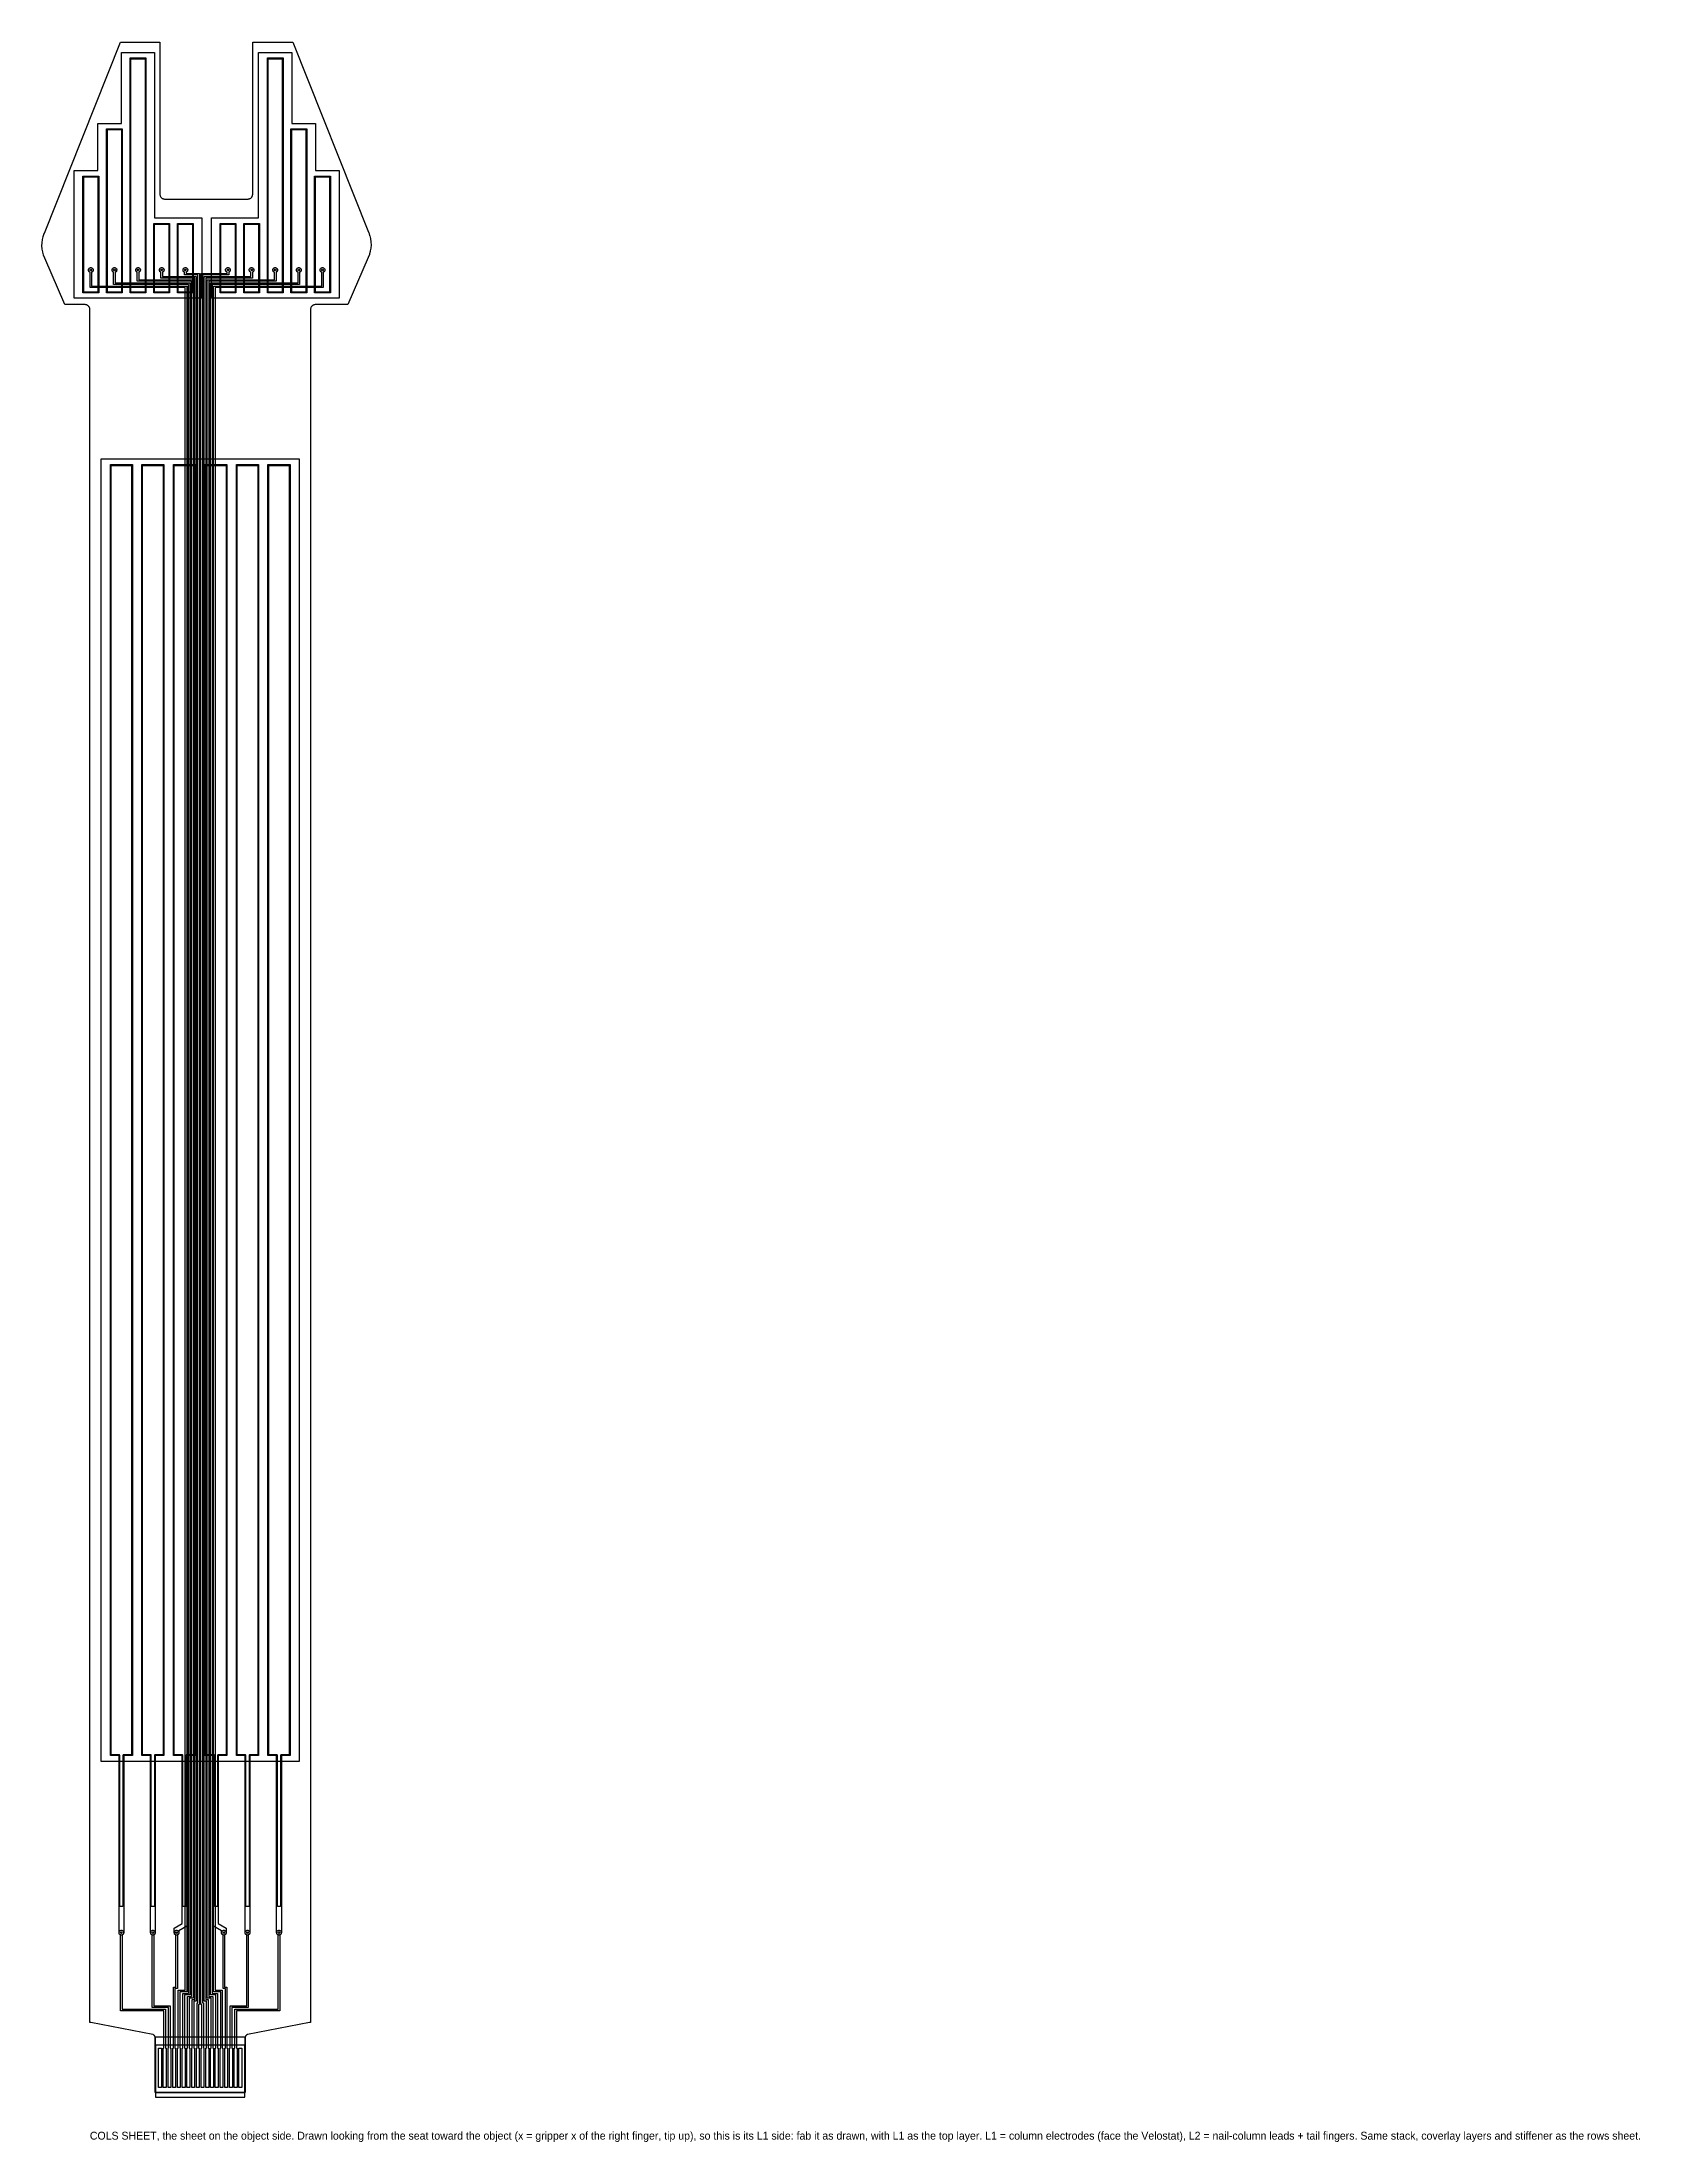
# Model space of a CAD drawing. Header units: millimetres. Extents: x -10 to 91, y -15 to 118.
import ezdxf

# ---------------------------------------------------------------- set-up
doc = ezdxf.new("R2010")
doc.units = ezdxf.units.MM
for name, color, linetype in [('COVERLAY_OPEN_L1', 3, 'Continuous'), ('COVERLAY_OPEN_L2', 4, 'Continuous'), ('CU_L1', 1, 'Continuous'), ('CU_L2', 5, 'Continuous'), ('NOTE', 8, 'Continuous'), ('OUTLINE', 7, 'Continuous'), ('STIFFENER', 8, 'Continuous'), ('VELOSTAT', 2, 'Continuous'), ('VIA', 6, 'Continuous')]:
    doc.layers.add(name, color=color, linetype=linetype)

msp = doc.modelspace()

# ---------------------------------------------------------------- linework, layer by layer
at = {"layer": 'COVERLAY_OPEN_L1'}
for points in [[(-4.85, 117.29), (-3.95, 117.29), (-3.95, 102.49), (-4.85, 102.49), (-4.85, 117.29)], [(3.85, 117.29), (4.75, 117.29), (4.75, 102.49), (3.85, 102.49), (3.85, 117.29)], [(-6.35, 112.79), (-5.45, 112.79), (-5.45, 102.49), (-6.35, 102.49), (-6.35, 112.79)], [(5.35, 112.79), (6.25, 112.79), (6.25, 102.49), (5.35, 102.49), (5.35, 112.79)], [(-7.85, 109.79), (-6.95, 109.79), (-6.95, 102.49), (-7.85, 102.49), (-7.85, 109.79)], [(6.85, 109.79), (7.75, 109.79), (7.75, 102.49), (6.85, 102.49), (6.85, 109.79)], [(-3.35, 106.79), (-2.45, 106.79), (-2.45, 102.49), (-3.35, 102.49), (-3.35, 106.79)], [(-1.85, 106.79), (-0.95, 106.79), (-0.95, 102.49), (-1.85, 102.49), (-1.85, 106.79)], [(0.85, 106.79), (1.75, 106.79), (1.75, 102.49), (0.85, 102.49), (0.85, 106.79)], [(2.35, 106.79), (3.25, 106.79), (3.25, 102.49), (2.35, 102.49), (2.35, 106.79)], [(-5.56, 9.64), (-5.56, 9.64), (-5.56, 9.65), (-5.56, 9.65), (-5.56, 9.66), (-5.57, 9.66), (-5.57, 9.67), (-5.57, 9.67), (-5.57, 9.67), (-5.58, 9.68), (-5.58, 9.68), (-5.59, 9.68), (-5.59, 9.69), (-5.6, 9.69), (-5.6, 9.69), (-5.61, 9.69), (-5.61, 9.69), (-6.11, 9.69), (-6.11, 91.49), (-4.81, 91.49), (-4.81, 9.69), (-5.31, 9.69), (-5.31, 9.69), (-5.32, 9.69), (-5.32, 9.69), (-5.33, 9.69), (-5.33, 9.68), (-5.34, 9.68), (-5.34, 9.68), (-5.35, 9.67), (-5.35, 9.67), (-5.35, 9.67), (-5.35, 9.66), (-5.36, 9.66), (-5.36, 9.65), (-5.36, 9.65), (-5.36, 9.64), (-5.36, 9.64), (-5.36, 0.05), (-5.56, 0.05), (-5.56, 9.64)], [(-3.56, 9.64), (-3.56, 9.64), (-3.56, 9.65), (-3.56, 9.65), (-3.56, 9.66), (-3.57, 9.66), (-3.57, 9.67), (-3.57, 9.67), (-3.57, 9.67), (-3.58, 9.68), (-3.58, 9.68), (-3.59, 9.68), (-3.59, 9.69), (-3.6, 9.69), (-3.6, 9.69), (-3.61, 9.69), (-3.61, 9.69), (-4.11, 9.69), (-4.11, 91.49), (-2.81, 91.49), (-2.81, 9.69), (-3.31, 9.69), (-3.31, 9.69), (-3.32, 9.69), (-3.32, 9.69), (-3.33, 9.69), (-3.33, 9.68), (-3.34, 9.68), (-3.34, 9.68), (-3.35, 9.67), (-3.35, 9.67), (-3.35, 9.67), (-3.35, 9.66), (-3.36, 9.66), (-3.36, 9.65), (-3.36, 9.65), (-3.36, 9.64), (-3.36, 9.64), (-3.36, 0.05), (-3.56, 0.05), (-3.56, 9.64)], [(-1.56, 9.64), (-1.56, 9.64), (-1.56, 9.65), (-1.56, 9.65), (-1.56, 9.66), (-1.57, 9.66), (-1.57, 9.67), (-1.57, 9.67), (-1.57, 9.67), (-1.58, 9.68), (-1.58, 9.68), (-1.59, 9.68), (-1.59, 9.69), (-1.6, 9.69), (-1.6, 9.69), (-1.61, 9.69), (-1.61, 9.69), (-2.11, 9.69), (-2.11, 91.49), (-0.81, 91.49), (-0.81, 9.69), (-1.31, 9.69), (-1.31, 9.69), (-1.32, 9.69), (-1.32, 9.69), (-1.33, 9.69), (-1.33, 9.68), (-1.34, 9.68), (-1.34, 9.68), (-1.35, 9.67), (-1.35, 9.67), (-1.35, 9.67), (-1.35, 9.66), (-1.36, 9.66), (-1.36, 9.65), (-1.36, 9.65), (-1.36, 9.64), (-1.36, 9.64), (-1.36, 0.05), (-1.56, 0.05), (-1.56, 9.64)], [(0.44, 9.64), (0.44, 9.64), (0.44, 9.65), (0.44, 9.65), (0.44, 9.66), (0.43, 9.66), (0.43, 9.67), (0.43, 9.67), (0.43, 9.67), (0.42, 9.68), (0.42, 9.68), (0.41, 9.68), (0.41, 9.69), (0.4, 9.69), (0.4, 9.69), (0.39, 9.69), (0.39, 9.69), (-0.11, 9.69), (-0.11, 91.49), (1.19, 91.49), (1.19, 9.69), (0.69, 9.69), (0.69, 9.69), (0.68, 9.69), (0.68, 9.69), (0.67, 9.69), (0.67, 9.68), (0.66, 9.68), (0.66, 9.68), (0.65, 9.67), (0.65, 9.67), (0.65, 9.67), (0.65, 9.66), (0.64, 9.66), (0.64, 9.65), (0.64, 9.65), (0.64, 9.64), (0.64, 9.64), (0.64, 0.05), (0.44, 0.05), (0.44, 9.64)], [(2.44, 9.64), (2.44, 9.64), (2.44, 9.65), (2.44, 9.65), (2.44, 9.66), (2.43, 9.66), (2.43, 9.67), (2.43, 9.67), (2.43, 9.67), (2.42, 9.68), (2.42, 9.68), (2.41, 9.68), (2.41, 9.69), (2.4, 9.69), (2.4, 9.69), (2.39, 9.69), (2.39, 9.69), (1.89, 9.69), (1.89, 91.49), (3.19, 91.49), (3.19, 9.69), (2.69, 9.69), (2.69, 9.69), (2.68, 9.69), (2.68, 9.69), (2.67, 9.69), (2.67, 9.68), (2.66, 9.68), (2.66, 9.68), (2.65, 9.67), (2.65, 9.67), (2.65, 9.67), (2.65, 9.66), (2.64, 9.66), (2.64, 9.65), (2.64, 9.65), (2.64, 9.64), (2.64, 9.64), (2.64, 0.05), (2.44, 0.05), (2.44, 9.64)], [(4.44, 9.64), (4.44, 9.64), (4.44, 9.65), (4.44, 9.65), (4.44, 9.66), (4.43, 9.66), (4.43, 9.67), (4.43, 9.67), (4.43, 9.67), (4.42, 9.68), (4.42, 9.68), (4.41, 9.68), (4.41, 9.69), (4.4, 9.69), (4.4, 9.69), (4.39, 9.69), (4.39, 9.69), (3.89, 9.69), (3.89, 91.49), (5.19, 91.49), (5.19, 9.69), (4.69, 9.69), (4.69, 9.69), (4.68, 9.69), (4.68, 9.69), (4.67, 9.69), (4.67, 9.68), (4.66, 9.68), (4.66, 9.68), (4.65, 9.67), (4.65, 9.67), (4.65, 9.67), (4.65, 9.66), (4.64, 9.66), (4.64, 9.65), (4.64, 9.65), (4.64, 9.64), (4.64, 9.64), (4.64, 0.05), (4.44, 0.05), (4.44, 9.64)]]:
    msp.add_lwpolyline(points, close=True, dxfattribs=at)
at = {"layer": 'COVERLAY_OPEN_L2'}
msp.add_lwpolyline([(2.38, -12.03), (2.38, -8.73), (-3.3, -8.73), (-3.3, -12.03), (2.38, -12.03)], close=True, dxfattribs=at)
at = {"layer": 'CU_L1'}
for points in [[(-4.9, 102.44), (-4.9, 117.34), (-3.9, 117.34), (-3.9, 102.44), (-4.9, 102.44)], [(3.8, 102.44), (3.8, 117.34), (4.8, 117.34), (4.8, 102.44), (3.8, 102.44)], [(-6.4, 102.44), (-6.4, 112.84), (-5.4, 112.84), (-5.4, 102.44), (-6.4, 102.44)], [(5.3, 102.44), (5.3, 112.84), (6.3, 112.84), (6.3, 102.44), (5.3, 102.44)], [(-7.9, 102.44), (-7.9, 109.84), (-6.9, 109.84), (-6.9, 102.44), (-7.9, 102.44)], [(6.8, 102.44), (6.8, 109.84), (7.8, 109.84), (7.8, 102.44), (6.8, 102.44)], [(-3.4, 102.44), (-3.4, 106.84), (-2.4, 106.84), (-2.4, 102.44), (-3.4, 102.44)], [(-1.9, 102.44), (-1.9, 106.84), (-0.9, 106.84), (-0.9, 102.44), (-1.9, 102.44)], [(0.8, 102.44), (0.8, 106.84), (1.8, 106.84), (1.8, 102.44), (0.8, 102.44)], [(2.3, 102.44), (2.3, 106.84), (3.3, 106.84), (3.3, 102.44), (2.3, 102.44)], [(-5.31, -1.62), (-5.32, -1.64), (-5.32, -1.66), (-5.33, -1.68), (-5.34, -1.69), (-5.35, -1.71), (-5.37, -1.72), (-5.38, -1.73), (-5.4, -1.74), (-5.42, -1.74), (-5.44, -1.75), (-5.46, -1.75), (-5.48, -1.75), (-5.5, -1.74), (-5.52, -1.74), (-5.54, -1.73), (-5.55, -1.72), (-5.57, -1.71), (-5.58, -1.69), (-5.59, -1.68), (-5.6, -1.66), (-5.6, -1.64), (-5.61, -1.62), (-5.61, -1.6), (-5.61, 0), (-5.61, 0.2), (-5.61, 9.64), (-6.16, 9.64), (-6.16, 91.54), (-4.76, 91.54), (-4.76, 9.64), (-5.31, 9.64), (-5.31, 0.2), (-5.31, 0), (-5.31, -1.6), (-5.31, -1.62)], [(-3.31, -1.62), (-3.32, -1.64), (-3.32, -1.66), (-3.33, -1.68), (-3.34, -1.69), (-3.35, -1.71), (-3.37, -1.72), (-3.39, -1.73), (-3.4, -1.74), (-3.42, -1.74), (-3.44, -1.75), (-3.46, -1.75), (-3.48, -1.75), (-3.5, -1.74), (-3.52, -1.74), (-3.54, -1.73), (-3.55, -1.72), (-3.57, -1.71), (-3.58, -1.69), (-3.59, -1.68), (-3.6, -1.66), (-3.6, -1.64), (-3.61, -1.62), (-3.61, -1.6), (-3.61, 0), (-3.61, 0.2), (-3.61, 9.64), (-4.16, 9.64), (-4.16, 91.54), (-2.76, 91.54), (-2.76, 9.64), (-3.31, 9.64), (-3.31, 0.2), (-3.31, 0), (-3.31, -1.6), (-3.31, -1.62)], [(-1.81, -1.62), (-1.82, -1.64), (-1.82, -1.66), (-1.83, -1.68), (-1.84, -1.69), (-1.85, -1.71), (-1.87, -1.72), (-1.89, -1.73), (-1.9, -1.74), (-1.92, -1.74), (-1.94, -1.75), (-1.96, -1.75), (-1.98, -1.75), (-2, -1.74), (-2.02, -1.74), (-2.04, -1.73), (-2.05, -1.72), (-2.07, -1.71), (-2.08, -1.69), (-2.09, -1.68), (-2.1, -1.66), (-2.1, -1.64), (-2.11, -1.62), (-2.11, -1.6), (-2.11, -1.32), (-1.61, -1.02), (-1.61, 0), (-1.61, 0.2), (-1.61, 9.64), (-2.16, 9.64), (-2.16, 91.54), (-0.76, 91.54), (-0.76, 9.64), (-1.31, 9.64), (-1.31, 0.2), (-1.31, 0), (-1.31, -1.18), (-1.81, -1.48), (-1.81, -1.6), (-1.81, -1.62)], [(1.19, -1.62), (1.18, -1.64), (1.18, -1.66), (1.17, -1.68), (1.16, -1.69), (1.15, -1.71), (1.13, -1.72), (1.11, -1.73), (1.1, -1.74), (1.08, -1.74), (1.06, -1.75), (1.04, -1.75), (1.02, -1.75), (1, -1.74), (0.98, -1.74), (0.96, -1.73), (0.95, -1.72), (0.93, -1.71), (0.92, -1.69), (0.91, -1.68), (0.9, -1.66), (0.9, -1.64), (0.89, -1.62), (0.89, -1.6), (0.89, -1.48), (0.39, -1.18), (0.39, 0), (0.39, 0.2), (0.39, 9.64), (-0.16, 9.64), (-0.16, 91.54), (1.24, 91.54), (1.24, 9.64), (0.69, 9.64), (0.69, 0.2), (0.69, 0), (0.69, -1.02), (1.19, -1.32), (1.19, -1.6), (1.19, -1.62)], [(2.69, -1.62), (2.68, -1.64), (2.68, -1.66), (2.67, -1.68), (2.66, -1.69), (2.65, -1.71), (2.63, -1.72), (2.61, -1.73), (2.6, -1.74), (2.58, -1.74), (2.56, -1.75), (2.54, -1.75), (2.52, -1.75), (2.5, -1.74), (2.48, -1.74), (2.46, -1.73), (2.45, -1.72), (2.43, -1.71), (2.42, -1.69), (2.41, -1.68), (2.4, -1.66), (2.4, -1.64), (2.39, -1.62), (2.39, -1.6), (2.39, 0), (2.39, 0.2), (2.39, 9.64), (1.84, 9.64), (1.84, 91.54), (3.24, 91.54), (3.24, 9.64), (2.69, 9.64), (2.69, 0.2), (2.69, 0), (2.69, -1.6), (2.69, -1.62)], [(4.69, -1.62), (4.68, -1.64), (4.68, -1.66), (4.67, -1.68), (4.66, -1.69), (4.65, -1.71), (4.63, -1.72), (4.62, -1.73), (4.6, -1.74), (4.58, -1.74), (4.56, -1.75), (4.54, -1.75), (4.52, -1.75), (4.5, -1.74), (4.48, -1.74), (4.46, -1.73), (4.45, -1.72), (4.43, -1.71), (4.42, -1.69), (4.41, -1.68), (4.4, -1.66), (4.4, -1.64), (4.39, -1.62), (4.39, -1.6), (4.39, 0), (4.39, 0.2), (4.39, 9.64), (3.84, 9.64), (3.84, 91.54), (5.24, 91.54), (5.24, 9.64), (4.69, 9.64), (4.69, 0.2), (4.69, 0), (4.69, -1.6), (4.69, -1.62)]]:
    msp.add_lwpolyline(points, close=True, dxfattribs=at)
at = {"layer": 'CU_L2'}
for points in [[(-1.72, -11.43), (-1.76, -11.43), (-1.86, -11.43), (-1.9, -11.43), (-1.9, -8.93), (-1.86, -8.93), (-1.86, -5.25), (-1.41, -5.25), (-1.41, 0), (-1.41, 102.77), (-7.45, 102.77), (-7.45, 103.75), (-7.46, 103.75), (-7.48, 103.76), (-7.49, 103.77), (-7.51, 103.78), (-7.52, 103.8), (-7.53, 103.81), (-7.54, 103.83), (-7.55, 103.85), (-7.55, 103.87), (-7.55, 103.89), (-7.55, 103.91), (-7.55, 103.93), (-7.54, 103.94), (-7.53, 103.96), (-7.52, 103.98), (-7.51, 103.99), (-7.49, 104.01), (-7.48, 104.02), (-7.46, 104.02), (-7.44, 104.03), (-7.42, 104.04), (-7.4, 104.04), (-7.38, 104.04), (-7.36, 104.03), (-7.35, 104.02), (-7.33, 104.02), (-7.31, 104.01), (-7.3, 103.99), (-7.28, 103.98), (-7.27, 103.96), (-7.26, 103.94), (-7.26, 103.93), (-7.25, 103.91), (-7.25, 103.89), (-7.25, 103.87), (-7.26, 103.85), (-7.26, 103.83), (-7.27, 103.81), (-7.28, 103.8), (-7.3, 103.78), (-7.31, 103.77), (-7.33, 103.76), (-7.35, 103.75), (-7.35, 103.75), (-7.35, 102.87), (-1.31, 102.87), (-1.31, 0), (-1.31, -5.35), (-1.76, -5.35), (-1.76, -8.93), (-1.72, -8.93), (-1.72, -11.43)], [(-1.42, -11.43), (-1.46, -11.43), (-1.56, -11.43), (-1.6, -11.43), (-1.6, -8.93), (-1.56, -8.93), (-1.56, -5.45), (-1.21, -5.45), (-1.21, 0), (-1.21, 102.97), (-5.95, 102.97), (-5.95, 103.75), (-5.96, 103.75), (-5.98, 103.76), (-5.99, 103.77), (-6.01, 103.78), (-6.02, 103.8), (-6.03, 103.81), (-6.04, 103.83), (-6.05, 103.85), (-6.05, 103.87), (-6.05, 103.89), (-6.05, 103.91), (-6.05, 103.93), (-6.04, 103.94), (-6.03, 103.96), (-6.02, 103.98), (-6.01, 103.99), (-5.99, 104.01), (-5.98, 104.02), (-5.96, 104.02), (-5.94, 104.03), (-5.92, 104.04), (-5.9, 104.04), (-5.88, 104.04), (-5.86, 104.03), (-5.85, 104.02), (-5.83, 104.02), (-5.81, 104.01), (-5.8, 103.99), (-5.78, 103.98), (-5.77, 103.96), (-5.76, 103.94), (-5.76, 103.93), (-5.75, 103.91), (-5.75, 103.89), (-5.75, 103.87), (-5.76, 103.85), (-5.76, 103.83), (-5.77, 103.81), (-5.78, 103.8), (-5.8, 103.78), (-5.81, 103.77), (-5.83, 103.76), (-5.85, 103.75), (-5.85, 103.75), (-5.85, 103.07), (-1.11, 103.07), (-1.11, 0), (-1.11, -5.55), (-1.46, -5.55), (-1.46, -8.93), (-1.42, -8.93), (-1.42, -11.43)], [(-1.12, -11.43), (-1.16, -11.43), (-1.26, -11.43), (-1.3, -11.43), (-1.3, -8.93), (-1.26, -8.93), (-1.26, -5.65), (-1.01, -5.65), (-1.01, 0), (-1.01, 103.17), (-4.45, 103.17), (-4.45, 103.75), (-4.46, 103.75), (-4.48, 103.76), (-4.49, 103.77), (-4.51, 103.78), (-4.52, 103.8), (-4.53, 103.81), (-4.54, 103.83), (-4.55, 103.85), (-4.55, 103.87), (-4.55, 103.89), (-4.55, 103.91), (-4.55, 103.93), (-4.54, 103.94), (-4.53, 103.96), (-4.52, 103.98), (-4.51, 103.99), (-4.49, 104.01), (-4.48, 104.02), (-4.46, 104.02), (-4.44, 104.03), (-4.42, 104.04), (-4.4, 104.04), (-4.38, 104.04), (-4.36, 104.03), (-4.35, 104.02), (-4.33, 104.02), (-4.31, 104.01), (-4.3, 103.99), (-4.28, 103.98), (-4.27, 103.96), (-4.26, 103.94), (-4.26, 103.93), (-4.25, 103.91), (-4.25, 103.89), (-4.25, 103.87), (-4.26, 103.85), (-4.26, 103.83), (-4.27, 103.81), (-4.28, 103.8), (-4.3, 103.78), (-4.31, 103.77), (-4.33, 103.76), (-4.35, 103.75), (-4.35, 103.75), (-4.35, 103.27), (-0.91, 103.27), (-0.91, 0), (-0.91, -5.75), (-1.16, -5.75), (-1.16, -8.93), (-1.12, -8.93), (-1.12, -11.43)], [(-0.82, -11.43), (-0.86, -11.43), (-0.96, -11.43), (-1, -11.43), (-1, -8.93), (-0.96, -8.93), (-0.96, -5.85), (-0.81, -5.85), (-0.81, 0), (-0.81, 103.37), (-2.95, 103.37), (-2.95, 103.75), (-2.96, 103.75), (-2.98, 103.76), (-2.99, 103.77), (-3.01, 103.78), (-3.02, 103.8), (-3.03, 103.81), (-3.04, 103.83), (-3.05, 103.85), (-3.05, 103.87), (-3.05, 103.89), (-3.05, 103.91), (-3.05, 103.93), (-3.04, 103.94), (-3.03, 103.96), (-3.02, 103.98), (-3.01, 103.99), (-2.99, 104.01), (-2.98, 104.02), (-2.96, 104.02), (-2.94, 104.03), (-2.92, 104.04), (-2.9, 104.04), (-2.88, 104.04), (-2.86, 104.03), (-2.85, 104.02), (-2.83, 104.02), (-2.81, 104.01), (-2.8, 103.99), (-2.78, 103.98), (-2.77, 103.96), (-2.76, 103.94), (-2.76, 103.93), (-2.75, 103.91), (-2.75, 103.89), (-2.75, 103.87), (-2.76, 103.85), (-2.76, 103.83), (-2.77, 103.81), (-2.78, 103.8), (-2.8, 103.78), (-2.81, 103.77), (-2.83, 103.76), (-2.85, 103.75), (-2.85, 103.75), (-2.85, 103.47), (-0.71, 103.47), (-0.71, 0), (-0.71, -5.95), (-0.86, -5.95), (-0.86, -8.93), (-0.82, -8.93), (-0.82, -11.43)], [(-0.52, -11.43), (-0.56, -11.43), (-0.66, -11.43), (-0.7, -11.43), (-0.7, -8.93), (-0.66, -8.93), (-0.66, -6.05), (-0.61, -6.05), (-0.61, 0), (-0.61, 103.57), (-1.45, 103.57), (-1.45, 103.75), (-1.46, 103.75), (-1.48, 103.76), (-1.49, 103.77), (-1.51, 103.78), (-1.52, 103.8), (-1.53, 103.81), (-1.54, 103.83), (-1.55, 103.85), (-1.55, 103.87), (-1.55, 103.89), (-1.55, 103.91), (-1.55, 103.93), (-1.54, 103.94), (-1.53, 103.96), (-1.52, 103.98), (-1.51, 103.99), (-1.49, 104.01), (-1.48, 104.02), (-1.46, 104.02), (-1.44, 104.03), (-1.42, 104.04), (-1.4, 104.04), (-1.38, 104.04), (-1.36, 104.03), (-1.35, 104.02), (-1.33, 104.02), (-1.31, 104.01), (-1.3, 103.99), (-1.28, 103.98), (-1.27, 103.96), (-1.26, 103.94), (-1.26, 103.93), (-1.25, 103.91), (-1.25, 103.89), (-1.25, 103.87), (-1.26, 103.85), (-1.26, 103.83), (-1.27, 103.81), (-1.28, 103.8), (-1.3, 103.78), (-1.31, 103.77), (-1.33, 103.76), (-1.35, 103.75), (-1.35, 103.75), (-1.35, 103.67), (-0.51, 103.67), (-0.51, 0), (-0.51, -6.15), (-0.56, -6.15), (-0.56, -8.93), (-0.52, -8.93), (-0.52, -11.43)], [(-0.22, -11.43), (-0.26, -11.43), (-0.36, -11.43), (-0.4, -11.43), (-0.4, -8.93), (-0.36, -8.93), (-0.36, -6.15), (-0.41, -6.15), (-0.41, 0), (-0.41, 103.67), (1.25, 103.67), (1.25, 103.75), (1.24, 103.75), (1.22, 103.76), (1.21, 103.77), (1.19, 103.78), (1.18, 103.8), (1.17, 103.81), (1.16, 103.83), (1.15, 103.85), (1.15, 103.87), (1.15, 103.89), (1.15, 103.91), (1.15, 103.93), (1.16, 103.94), (1.17, 103.96), (1.18, 103.98), (1.19, 103.99), (1.21, 104.01), (1.22, 104.02), (1.24, 104.02), (1.26, 104.03), (1.28, 104.04), (1.3, 104.04), (1.32, 104.04), (1.34, 104.03), (1.35, 104.02), (1.37, 104.02), (1.39, 104.01), (1.4, 103.99), (1.42, 103.98), (1.43, 103.96), (1.44, 103.94), (1.44, 103.93), (1.45, 103.91), (1.45, 103.89), (1.45, 103.87), (1.44, 103.85), (1.44, 103.83), (1.43, 103.81), (1.42, 103.8), (1.4, 103.78), (1.39, 103.77), (1.37, 103.76), (1.35, 103.75), (1.35, 103.75), (1.35, 103.57), (-0.31, 103.57), (-0.31, 0), (-0.31, -6.05), (-0.26, -6.05), (-0.26, -8.93), (-0.22, -8.93), (-0.22, -11.43)], [(0.08, -11.43), (0.04, -11.43), (-0.06, -11.43), (-0.1, -11.43), (-0.1, -8.93), (-0.06, -8.93), (-0.06, -5.95), (-0.21, -5.95), (-0.21, 0), (-0.21, 103.47), (2.75, 103.47), (2.75, 103.75), (2.74, 103.75), (2.72, 103.76), (2.71, 103.77), (2.69, 103.78), (2.68, 103.8), (2.67, 103.81), (2.66, 103.83), (2.65, 103.85), (2.65, 103.87), (2.65, 103.89), (2.65, 103.91), (2.65, 103.93), (2.66, 103.94), (2.67, 103.96), (2.68, 103.98), (2.69, 103.99), (2.71, 104.01), (2.72, 104.02), (2.74, 104.02), (2.76, 104.03), (2.78, 104.04), (2.8, 104.04), (2.82, 104.04), (2.84, 104.03), (2.85, 104.02), (2.87, 104.02), (2.89, 104.01), (2.9, 103.99), (2.92, 103.98), (2.93, 103.96), (2.94, 103.94), (2.94, 103.93), (2.95, 103.91), (2.95, 103.89), (2.95, 103.87), (2.94, 103.85), (2.94, 103.83), (2.93, 103.81), (2.92, 103.8), (2.9, 103.78), (2.89, 103.77), (2.87, 103.76), (2.85, 103.75), (2.85, 103.75), (2.85, 103.37), (-0.11, 103.37), (-0.11, 0), (-0.11, 0), (-0.11, -5.85), (0.04, -5.85), (0.04, -8.93), (0.08, -8.93), (0.08, -11.43)], [(0.38, -11.43), (0.34, -11.43), (0.24, -11.43), (0.2, -11.43), (0.2, -8.93), (0.24, -8.93), (0.24, -5.75), (-0.01, -5.75), (-0.01, 0), (-0.01, 0), (-0.01, 103.27), (4.25, 103.27), (4.25, 103.75), (4.24, 103.75), (4.22, 103.76), (4.21, 103.77), (4.19, 103.78), (4.18, 103.8), (4.17, 103.81), (4.16, 103.83), (4.15, 103.85), (4.15, 103.87), (4.15, 103.89), (4.15, 103.91), (4.15, 103.93), (4.16, 103.94), (4.17, 103.96), (4.18, 103.98), (4.19, 103.99), (4.21, 104.01), (4.22, 104.02), (4.24, 104.02), (4.26, 104.03), (4.28, 104.04), (4.3, 104.04), (4.32, 104.04), (4.34, 104.03), (4.35, 104.02), (4.37, 104.02), (4.39, 104.01), (4.4, 103.99), (4.42, 103.98), (4.43, 103.96), (4.44, 103.94), (4.44, 103.93), (4.45, 103.91), (4.45, 103.89), (4.45, 103.87), (4.44, 103.85), (4.44, 103.83), (4.43, 103.81), (4.42, 103.8), (4.4, 103.78), (4.39, 103.77), (4.37, 103.76), (4.35, 103.75), (4.35, 103.75), (4.35, 103.17), (0.09, 103.17), (0.09, 0), (0.09, 0), (0.09, -5.65), (0.34, -5.65), (0.34, -8.93), (0.38, -8.93), (0.38, -11.43)], [(0.68, -11.43), (0.64, -11.43), (0.54, -11.43), (0.5, -11.43), (0.5, -8.93), (0.54, -8.93), (0.54, -5.55), (0.19, -5.55), (0.19, 0), (0.19, 103.07), (5.75, 103.07), (5.75, 103.75), (5.74, 103.75), (5.72, 103.76), (5.71, 103.77), (5.69, 103.78), (5.68, 103.8), (5.67, 103.81), (5.66, 103.83), (5.65, 103.85), (5.65, 103.87), (5.65, 103.89), (5.65, 103.91), (5.65, 103.93), (5.66, 103.94), (5.67, 103.96), (5.68, 103.98), (5.69, 103.99), (5.71, 104.01), (5.72, 104.02), (5.74, 104.02), (5.76, 104.03), (5.78, 104.04), (5.8, 104.04), (5.82, 104.04), (5.84, 104.03), (5.85, 104.02), (5.87, 104.02), (5.89, 104.01), (5.9, 103.99), (5.92, 103.98), (5.93, 103.96), (5.94, 103.94), (5.94, 103.93), (5.95, 103.91), (5.95, 103.89), (5.95, 103.87), (5.94, 103.85), (5.94, 103.83), (5.93, 103.81), (5.92, 103.8), (5.9, 103.78), (5.89, 103.77), (5.87, 103.76), (5.85, 103.75), (5.85, 103.75), (5.85, 102.97), (0.29, 102.97), (0.29, 0), (0.29, -5.45), (0.64, -5.45), (0.64, -8.93), (0.68, -8.93), (0.68, -11.43)], [(0.98, -11.43), (0.94, -11.43), (0.84, -11.43), (0.8, -11.43), (0.8, -8.93), (0.84, -8.93), (0.84, -5.35), (0.39, -5.35), (0.39, 0), (0.39, 102.87), (7.25, 102.87), (7.25, 103.75), (7.24, 103.75), (7.22, 103.76), (7.21, 103.77), (7.19, 103.78), (7.18, 103.8), (7.17, 103.81), (7.16, 103.83), (7.15, 103.85), (7.15, 103.87), (7.15, 103.89), (7.15, 103.91), (7.15, 103.93), (7.16, 103.94), (7.17, 103.96), (7.18, 103.98), (7.19, 103.99), (7.21, 104.01), (7.22, 104.02), (7.24, 104.02), (7.26, 104.03), (7.28, 104.04), (7.3, 104.04), (7.32, 104.04), (7.34, 104.03), (7.35, 104.02), (7.37, 104.02), (7.39, 104.01), (7.4, 103.99), (7.42, 103.98), (7.43, 103.96), (7.44, 103.94), (7.44, 103.93), (7.45, 103.91), (7.45, 103.89), (7.45, 103.87), (7.44, 103.85), (7.44, 103.83), (7.43, 103.81), (7.42, 103.8), (7.4, 103.78), (7.39, 103.77), (7.37, 103.76), (7.35, 103.75), (7.35, 103.75), (7.35, 102.77), (0.49, 102.77), (0.49, 0), (0.49, -5.25), (0.94, -5.25), (0.94, -8.93), (0.98, -8.93), (0.98, -11.43)], [(-2.62, -11.43), (-2.66, -11.43), (-2.76, -11.43), (-2.8, -11.43), (-2.8, -8.93), (-2.76, -8.93), (-2.76, -6.55), (-5.51, -6.55), (-5.51, -1.74), (-5.52, -1.74), (-5.54, -1.73), (-5.55, -1.72), (-5.57, -1.71), (-5.58, -1.69), (-5.59, -1.68), (-5.6, -1.66), (-5.6, -1.64), (-5.61, -1.62), (-5.61, -1.6), (-5.61, -1.58), (-5.6, -1.56), (-5.6, -1.54), (-5.59, -1.53), (-5.58, -1.51), (-5.57, -1.49), (-5.55, -1.48), (-5.54, -1.47), (-5.52, -1.46), (-5.5, -1.46), (-5.48, -1.45), (-5.46, -1.45), (-5.44, -1.45), (-5.42, -1.46), (-5.4, -1.46), (-5.38, -1.47), (-5.37, -1.48), (-5.35, -1.49), (-5.34, -1.51), (-5.33, -1.53), (-5.32, -1.54), (-5.32, -1.56), (-5.31, -1.58), (-5.31, -1.6), (-5.31, -1.62), (-5.32, -1.64), (-5.32, -1.66), (-5.33, -1.68), (-5.34, -1.69), (-5.35, -1.71), (-5.37, -1.72), (-5.38, -1.73), (-5.4, -1.74), (-5.41, -1.74), (-5.41, -6.45), (-2.66, -6.45), (-2.66, -8.93), (-2.62, -8.93), (-2.62, -11.43)], [(-2.32, -11.43), (-2.36, -11.43), (-2.46, -11.43), (-2.5, -11.43), (-2.5, -8.93), (-2.46, -8.93), (-2.46, -6.35), (-3.51, -6.35), (-3.51, -1.74), (-3.52, -1.74), (-3.54, -1.73), (-3.55, -1.72), (-3.57, -1.71), (-3.58, -1.69), (-3.59, -1.68), (-3.6, -1.66), (-3.6, -1.64), (-3.61, -1.62), (-3.61, -1.6), (-3.61, -1.58), (-3.6, -1.56), (-3.6, -1.54), (-3.59, -1.53), (-3.58, -1.51), (-3.57, -1.49), (-3.55, -1.48), (-3.54, -1.47), (-3.52, -1.46), (-3.5, -1.46), (-3.48, -1.45), (-3.46, -1.45), (-3.44, -1.45), (-3.42, -1.46), (-3.4, -1.46), (-3.39, -1.47), (-3.37, -1.48), (-3.35, -1.49), (-3.34, -1.51), (-3.33, -1.53), (-3.32, -1.54), (-3.32, -1.56), (-3.31, -1.58), (-3.31, -1.6), (-3.31, -1.62), (-3.32, -1.64), (-3.32, -1.66), (-3.33, -1.68), (-3.34, -1.69), (-3.35, -1.71), (-3.37, -1.72), (-3.39, -1.73), (-3.4, -1.74), (-3.41, -1.74), (-3.41, -6.25), (-2.36, -6.25), (-2.36, -8.93), (-2.32, -8.93), (-2.32, -11.43)], [(-2.02, -11.43), (-2.06, -11.43), (-2.16, -11.43), (-2.2, -11.43), (-2.2, -8.93), (-2.16, -8.93), (-2.16, -5.05), (-2.01, -5.05), (-2.01, -1.74), (-2.02, -1.74), (-2.04, -1.73), (-2.05, -1.72), (-2.07, -1.71), (-2.08, -1.69), (-2.09, -1.68), (-2.1, -1.66), (-2.1, -1.64), (-2.11, -1.62), (-2.11, -1.6), (-2.11, -1.58), (-2.1, -1.56), (-2.1, -1.54), (-2.09, -1.53), (-2.08, -1.51), (-2.07, -1.49), (-2.05, -1.48), (-2.04, -1.47), (-2.02, -1.46), (-2, -1.46), (-1.98, -1.45), (-1.96, -1.45), (-1.94, -1.45), (-1.92, -1.46), (-1.9, -1.46), (-1.89, -1.47), (-1.87, -1.48), (-1.85, -1.49), (-1.84, -1.51), (-1.83, -1.53), (-1.82, -1.54), (-1.82, -1.56), (-1.81, -1.58), (-1.81, -1.6), (-1.81, -1.62), (-1.82, -1.64), (-1.82, -1.66), (-1.83, -1.68), (-1.84, -1.69), (-1.85, -1.71), (-1.87, -1.72), (-1.89, -1.73), (-1.9, -1.74), (-1.91, -1.74), (-1.91, -5.15), (-2.06, -5.15), (-2.06, -8.93), (-2.02, -8.93), (-2.02, -11.43)], [(1.28, -11.43), (1.24, -11.43), (1.14, -11.43), (1.1, -11.43), (1.1, -8.93), (1.14, -8.93), (1.14, -5.15), (0.99, -5.15), (0.99, -1.74), (0.98, -1.74), (0.96, -1.73), (0.95, -1.72), (0.93, -1.71), (0.92, -1.69), (0.91, -1.68), (0.9, -1.66), (0.9, -1.64), (0.89, -1.62), (0.89, -1.6), (0.89, -1.58), (0.9, -1.56), (0.9, -1.54), (0.91, -1.53), (0.92, -1.51), (0.93, -1.49), (0.95, -1.48), (0.96, -1.47), (0.98, -1.46), (1, -1.46), (1.02, -1.45), (1.04, -1.45), (1.06, -1.45), (1.08, -1.46), (1.1, -1.46), (1.11, -1.47), (1.13, -1.48), (1.15, -1.49), (1.16, -1.51), (1.17, -1.53), (1.18, -1.54), (1.18, -1.56), (1.19, -1.58), (1.19, -1.6), (1.19, -1.62), (1.18, -1.64), (1.18, -1.66), (1.17, -1.68), (1.16, -1.69), (1.15, -1.71), (1.13, -1.72), (1.11, -1.73), (1.1, -1.74), (1.09, -1.74), (1.09, -5.05), (1.24, -5.05), (1.24, -8.93), (1.28, -8.93), (1.28, -11.43)], [(1.58, -11.43), (1.54, -11.43), (1.44, -11.43), (1.4, -11.43), (1.4, -8.93), (1.44, -8.93), (1.44, -6.25), (2.49, -6.25), (2.49, -1.74), (2.48, -1.74), (2.46, -1.73), (2.45, -1.72), (2.43, -1.71), (2.42, -1.69), (2.41, -1.68), (2.4, -1.66), (2.4, -1.64), (2.39, -1.62), (2.39, -1.6), (2.39, -1.58), (2.4, -1.56), (2.4, -1.54), (2.41, -1.53), (2.42, -1.51), (2.43, -1.49), (2.45, -1.48), (2.46, -1.47), (2.48, -1.46), (2.5, -1.46), (2.52, -1.45), (2.54, -1.45), (2.56, -1.45), (2.58, -1.46), (2.6, -1.46), (2.61, -1.47), (2.63, -1.48), (2.65, -1.49), (2.66, -1.51), (2.67, -1.53), (2.68, -1.54), (2.68, -1.56), (2.69, -1.58), (2.69, -1.6), (2.69, -1.62), (2.68, -1.64), (2.68, -1.66), (2.67, -1.68), (2.66, -1.69), (2.65, -1.71), (2.63, -1.72), (2.61, -1.73), (2.6, -1.74), (2.59, -1.74), (2.59, -6.35), (1.54, -6.35), (1.54, -8.93), (1.58, -8.93), (1.58, -11.43)], [(1.88, -11.43), (1.84, -11.43), (1.74, -11.43), (1.7, -11.43), (1.7, -8.93), (1.74, -8.93), (1.74, -6.45), (4.49, -6.45), (4.49, -1.74), (4.48, -1.74), (4.46, -1.73), (4.45, -1.72), (4.43, -1.71), (4.42, -1.69), (4.41, -1.68), (4.4, -1.66), (4.4, -1.64), (4.39, -1.62), (4.39, -1.6), (4.39, -1.58), (4.4, -1.56), (4.4, -1.54), (4.41, -1.53), (4.42, -1.51), (4.43, -1.49), (4.45, -1.48), (4.46, -1.47), (4.48, -1.46), (4.5, -1.46), (4.52, -1.45), (4.54, -1.45), (4.56, -1.45), (4.58, -1.46), (4.6, -1.46), (4.62, -1.47), (4.63, -1.48), (4.65, -1.49), (4.66, -1.51), (4.67, -1.53), (4.68, -1.54), (4.68, -1.56), (4.69, -1.58), (4.69, -1.6), (4.69, -1.62), (4.68, -1.64), (4.68, -1.66), (4.67, -1.68), (4.66, -1.69), (4.65, -1.71), (4.63, -1.72), (4.62, -1.73), (4.6, -1.74), (4.59, -1.74), (4.59, -6.55), (1.84, -6.55), (1.84, -8.93), (1.88, -8.93), (1.88, -11.43)], [(-3.1, -11.43), (-3.1, -8.93), (-2.92, -8.93), (-2.92, -11.43), (-3.1, -11.43)], [(2, -11.43), (2, -8.93), (2.18, -8.93), (2.18, -11.43), (2, -11.43)]]:
    msp.add_lwpolyline(points, close=True, dxfattribs=at)
at = {"layer": 'OUTLINE'}
msp.add_lwpolyline([(-7.46, -7.3), (-7.46, 0.01), (-7.46, 0.5), (-7.46, 101.38), (-7.46, 101.39), (-7.46, 101.4), (-7.46, 101.43), (-7.47, 101.46), (-7.48, 101.49), (-7.49, 101.51), (-7.5, 101.54), (-7.52, 101.56), (-7.54, 101.59), (-7.56, 101.61), (-7.58, 101.63), (-7.61, 101.64), (-7.63, 101.66), (-7.66, 101.67), (-7.69, 101.68), (-7.72, 101.68), (-7.75, 101.69), (-7.75, 101.69), (-7.77, 101.69), (-9.03, 101.69), (-9.03, 101.69), (-9.04, 101.69), (-9.04, 101.69), (-9.05, 101.7), (-10.32, 104.63), (-10.32, 104.63), (-10.32, 104.63), (-10.32, 104.64), (-10.4, 104.83), (-10.4, 104.83), (-10.4, 104.84), (-10.4, 104.85), (-10.45, 105.02), (-10.45, 105.03), (-10.45, 105.03), (-10.45, 105.04), (-10.48, 105.21), (-10.48, 105.22), (-10.48, 105.23), (-10.48, 105.23), (-10.5, 105.41), (-10.5, 105.42), (-10.5, 105.42), (-10.5, 105.43), (-10.49, 105.61), (-10.49, 105.61), (-10.49, 105.62), (-10.49, 105.63), (-10.47, 105.8), (-10.46, 105.81), (-10.46, 105.82), (-10.46, 105.82), (-10.42, 105.99), (-10.42, 106), (-10.42, 106.01), (-10.42, 106.02), (-10.35, 106.21), (-10.35, 106.21), (-10.35, 106.22), (-10.34, 106.22), (-5.52, 118.34), (-5.52, 118.35), (-5.51, 118.35), (-5.51, 118.35), (-5.5, 118.35), (-3.02, 118.35), (-3.02, 118.35), (-3.01, 118.35), (-3.01, 118.35), (-3.01, 118.34), (-3.01, 108.7), (-3.01, 108.68), (-3.01, 108.68), (-3.01, 108.65), (-3, 108.62), (-2.99, 108.59), (-2.98, 108.56), (-2.97, 108.54), (-2.95, 108.51), (-2.93, 108.49), (-2.91, 108.47), (-2.89, 108.45), (-2.87, 108.43), (-2.84, 108.42), (-2.81, 108.41), (-2.79, 108.4), (-2.76, 108.4), (-2.73, 108.39), (-2.72, 108.39), (-2.71, 108.39), (2.56, 108.39), (2.57, 108.39), (2.58, 108.39), (2.61, 108.4), (2.64, 108.4), (2.67, 108.41), (2.7, 108.42), (2.72, 108.43), (2.75, 108.45), (2.77, 108.47), (2.79, 108.49), (2.81, 108.51), (2.82, 108.54), (2.84, 108.56), (2.85, 108.59), (2.86, 108.62), (2.86, 108.65), (2.87, 108.68), (2.87, 108.68), (2.87, 108.7), (2.87, 118.34), (2.87, 118.35), (2.87, 118.35), (2.87, 118.35), (2.88, 118.35), (5.4, 118.35), (5.41, 118.35), (5.41, 118.35), (5.42, 118.35), (5.42, 118.34), (10.22, 106.28), (10.23, 106.27), (10.23, 106.27), (10.23, 106.27), (10.29, 106.07), (10.3, 106.06), (10.3, 106.06), (10.3, 106.05), (10.34, 105.88), (10.34, 105.87), (10.34, 105.87), (10.34, 105.86), (10.37, 105.68), (10.37, 105.68), (10.37, 105.67), (10.37, 105.66), (10.38, 105.49), (10.38, 105.48), (10.38, 105.47), (10.38, 105.47), (10.36, 105.29), (10.36, 105.28), (10.36, 105.28), (10.36, 105.27), (10.33, 105.1), (10.33, 105.09), (10.33, 105.08), (10.33, 105.07), (10.28, 104.91), (10.28, 104.9), (10.28, 104.89), (10.28, 104.88), (10.2, 104.69), (10.2, 104.69), (10.2, 104.69), (10.2, 104.68), (8.9, 101.7), (8.9, 101.69), (8.9, 101.69), (8.89, 101.69), (8.88, 101.69), (6.85, 101.69), (6.83, 101.69), (6.83, 101.69), (6.8, 101.68), (6.77, 101.68), (6.74, 101.67), (6.71, 101.66), (6.69, 101.64), (6.66, 101.63), (6.64, 101.61), (6.62, 101.59), (6.6, 101.56), (6.58, 101.54), (6.57, 101.51), (6.56, 101.49), (6.55, 101.46), (6.54, 101.43), (6.54, 101.4), (6.54, 101.39), (6.54, 101.38), (6.54, 0.5), (6.54, 0.01), (6.54, -7.3), (6.54, -7.3), (6.54, -7.3), (6.51, -7.3), (6.49, -7.3), (6.47, -7.3), (2.55, -8.07), (2.53, -8.07), (2.51, -8.08), (2.5, -8.09), (2.48, -8.1), (2.46, -8.11), (2.45, -8.12), (2.44, -8.14), (2.42, -8.15), (2.41, -8.17), (2.41, -8.19), (2.4, -8.21), (2.39, -8.23), (2.39, -8.25), (2.39, -8.26), (2.39, -11.73), (2.39, -11.73), (2.39, -11.73), (-3.31, -11.73), (-3.31, -11.73), (-3.31, -11.73), (-3.31, -8.26), (-3.31, -8.25), (-3.31, -8.23), (-3.32, -8.21), (-3.33, -8.19), (-3.33, -8.17), (-3.34, -8.15), (-3.36, -8.14), (-3.37, -8.12), (-3.38, -8.11), (-3.4, -8.1), (-3.42, -8.09), (-3.43, -8.08), (-3.45, -8.07), (-3.47, -8.07), (-7.39, -7.3), (-7.41, -7.3), (-7.43, -7.3), (-7.46, -7.3), (-7.46, -7.3), (-7.46, -7.3)], close=True, dxfattribs=at)
at = {"layer": 'STIFFENER'}
msp.add_lwpolyline([(2.39, -11.73), (2.39, -8.23), (-3.31, -8.23), (-3.31, -11.73), (2.39, -11.73)], close=True, dxfattribs=at)
at = {"layer": 'VELOSTAT'}
for points in [[(-6.95, 110.19), (-6.95, 113.19), (-5.45, 113.19), (-5.45, 117.69), (-3.35, 117.69), (-3.35, 107.19), (-0.35, 107.19), (-0.35, 102.09), (-8.45, 102.09), (-8.45, 110.19), (-6.95, 110.19)], [(0.25, 107.19), (3.25, 107.19), (3.25, 117.69), (5.35, 117.69), (5.35, 113.19), (6.85, 113.19), (6.85, 110.19), (8.35, 110.19), (8.35, 102.09), (0.25, 102.09), (0.25, 107.19)], [(5.84, 9.29), (5.84, 91.89), (-6.76, 91.89), (-6.76, 9.29), (5.84, 9.29)]]:
    msp.add_lwpolyline(points, close=True, dxfattribs=at)
at = {"layer": 'VIA'}
for centre in [(-7.4, 103.89), (-5.9, 103.89), (-4.4, 103.89), (-2.9, 103.89), (-1.4, 103.89), (1.3, 103.89), (2.8, 103.89), (4.3, 103.89), (5.8, 103.89), (7.3, 103.89), (-5.46, -1.6), (-3.46, -1.6), (-1.96, -1.6), (1.04, -1.6), (2.54, -1.6), (4.54, -1.6)]:
    msp.add_circle(centre, 0.05, dxfattribs=at)

# ---------------------------------------------------------------- texts
at = {"layer": 'NOTE'}
msp.add_text('COLS SHEET, the sheet on the object side. Drawn looking from the seat toward the object (x = gripper x of the right finger, tip up), so this is its L1 side: fab it as drawn, with L1 as the top layer. L1 = column electrodes (face the Velostat), L2 = nail-column leads + tail fingers. Same stack, coverlay layers and stiffener as the rows sheet.', height=0.5, dxfattribs=at).set_placement((-7.46, -14.73))

doc.saveas('drawing.dxf')
